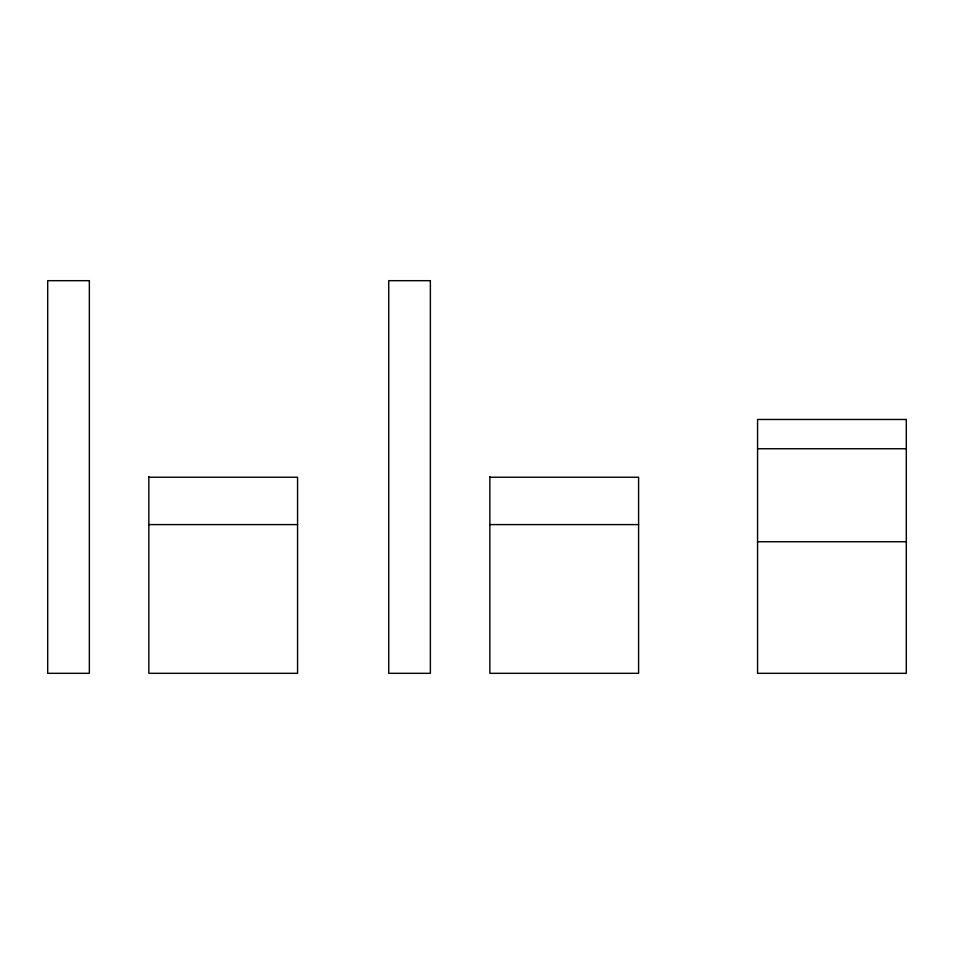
<?xml version="1.0" encoding="UTF-8"?>
<svg xmlns="http://www.w3.org/2000/svg" width="954" height="954" viewBox="0 0 954 954"><rect width="100%" height="100%" fill="white"/><g stroke="black" fill="none" stroke-linecap="round" stroke-linejoin="round"><path stroke-width="1.43" d="M757.571 448.75L906.3 448.75M148.836 477.238L297.565 477.238L297.565 673.321L148.836 673.321L148.836 476.642M489.867 477.238L638.596 477.238L638.596 673.321L489.867 673.321L489.867 476.642M148.836 524.593L297.565 524.593M489.867 524.593L638.596 524.593M757.571 541.741L906.3 541.741M89.342 280.679L47.7 280.679L47.7 673.321L89.342 673.321L89.342 280.679M430.373 280.679L388.731 280.679L388.731 673.321L430.373 673.321L430.373 280.679M906.3 419.474L757.571 419.474L757.571 673.321L906.3 673.321L906.3 419.474"/></g></svg>
